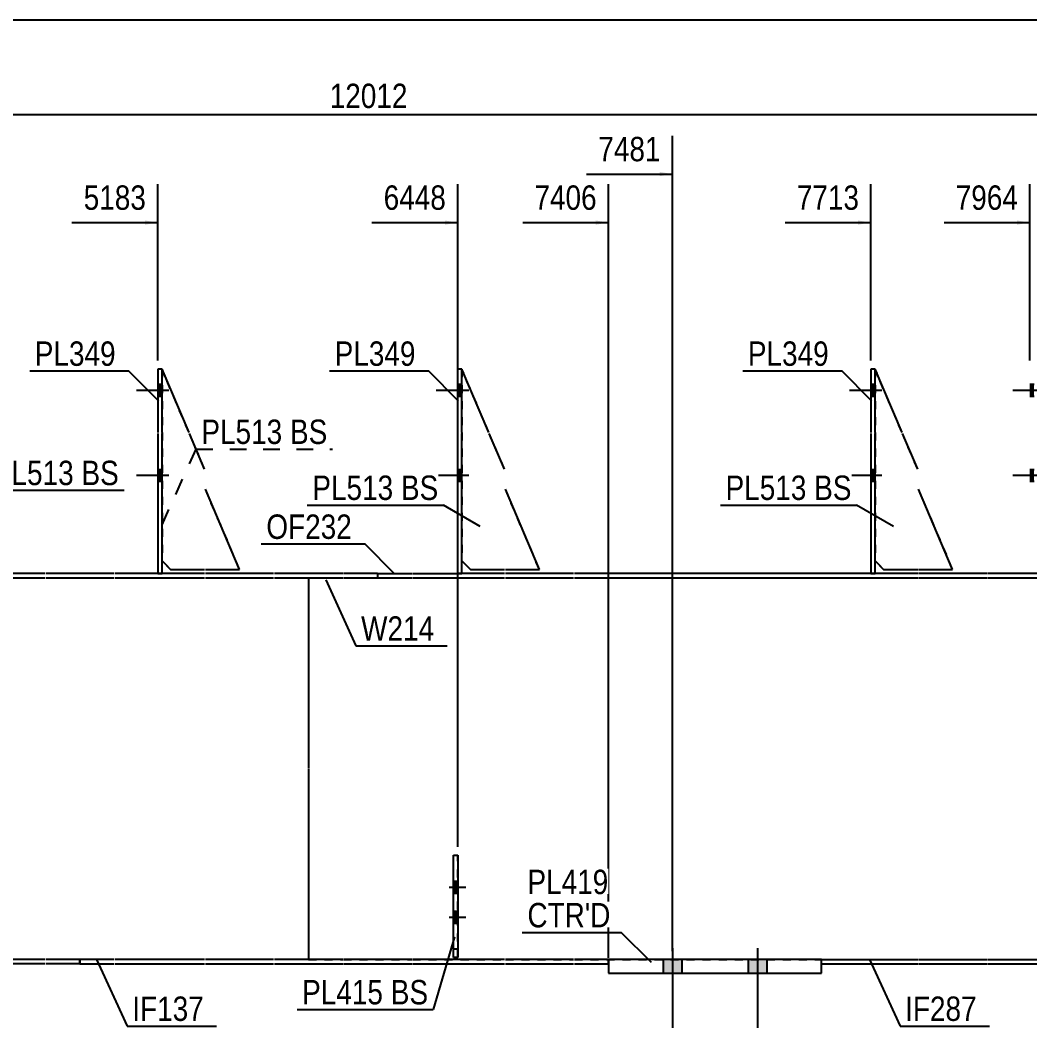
# Model space of a CAD drawing. Header units: millimetres. Extents: x -34 to 369, y -194 to 83.
# Drawn here: x 128.8 to 247.3, y -35.5 to 82.8 of the extents above; entities that cross this region are included whole.
import ezdxf

# ---------------------------------------------------------------- set-up
doc = ezdxf.new("R2010")
doc.units = ezdxf.units.MM
doc.linetypes.add('DXK_LINE_DOT1', pattern=[1.8814, 0.9407, -0.9407])
doc.linetypes.add('DXK_LINE_DOT2', pattern=[3.9198, 1.9599, -1.9599])
doc.styles.add('Arial Narrow', font='ARIALN.TTF', dxfattribs={"height": 0.2})

# ---------------------------------------------------------------- blocks, each defined once
blk = doc.blocks.new('Unknown-627303152-1210')
at = {"color": 5, "linetype": 'Continuous'}
blk.add_line((368.76, 82.75), (-31.24, 82.75), dxfattribs=at)
blk = doc.blocks.new('Part-627303152-1924 - 1552')
at = {"color": 2, "linetype": 'Continuous'}
for p, q in [((222.86, -27.5), (197.86, -27.5)), ((197.86, -27.5), (197.86, -29.1)), ((222.86, -29.1), (222.86, -27.5)), ((197.86, -29.1), (222.86, -29.1))]:
    blk.add_line(p, q, dxfattribs=at)
blk = doc.blocks.new('Part-627303152-1860 - 1552')
at = {"color": 7, "linetype": 'DXK_LINE_DOT1'}
for p, q in [((179.67, -27.25), (179.67, -15.25)), ((179.67, -15.25), (180.17, -15.25)), ((180.17, -27.25), (180.17, -15.25)), ((179.67, -26.25), (180.17, -26.25)), ((180.17, -27.25), (179.67, -27.25))]:
    blk.add_line(p, q, dxfattribs=at)
blk = doc.blocks.new('Part-627303152-1796 - 1552')
at = {"color": 2, "linetype": 'Continuous'}
for p, q in [((229.15, 41.8), (228.65, 41.8)), ((228.65, 41.8), (228.65, 34.35)), ((229.15, 34.35), (229.15, 41.8)), ((228.65, 34.25), (228.65, 17.8)), ((229.15, 17.8), (229.15, 34.25)), ((228.65, 17.8), (229.15, 17.8))]:
    blk.add_line(p, q, dxfattribs=at)
blk = doc.blocks.new('Part-627303152-1603 - 1552')
at = {"color": 2, "linetype": 'Continuous'}
for p, q in [((162.67, 17.3), (162.67, -5.05)), ((162.67, -5.15), (162.67, -27.5))]:
    blk.add_line(p, q, dxfattribs=at)
at = {"color": 7, "linetype": 'DXK_LINE_DOT1'}
for p, q in [((162.67, 17.3), (166.67, 17.3)), ((166.77, 17.3), (174.77, 17.3)), ((174.87, 17.3), (185.66, 17.3)), ((185.76, 17.3), (193.76, 17.3)), ((193.86, 17.3), (234.15, 17.3)), ((234.25, 17.3), (242.25, 17.3)), ((242.35, 17.3), (252.81, 17.3)), ((252.91, 17.3), (260.91, 17.3)), ((261.01, 17.3), (269.01, 17.3)), ((269.11, 17.3), (279.9, 17.3)), ((280, 17.3), (288, 17.3)), ((288.1, 17.3), (298.65, 17.3)), ((298.75, 17.3), (306.75, 17.3)), ((306.85, 17.3), (317.64, 17.3)), ((317.74, 17.3), (325.74, 17.3)), ((325.84, 17.3), (333.84, 17.3)), ((333.94, 17.3), (339.44, 17.3)), ((339.44, 17.3), (339.44, -5.05)), ((339.44, -5.15), (339.44, -27.5)), ((162.67, -27.5), (166.67, -27.5)), ((166.77, -27.5), (174.77, -27.5)), ((174.87, -27.5), (185.66, -27.5)), ((185.76, -27.5), (193.76, -27.5)), ((193.86, -27.5), (234.15, -27.5)), ((234.25, -27.5), (242.25, -27.5)), ((242.35, -27.5), (252.81, -27.5)), ((252.91, -27.5), (260.91, -27.5)), ((261.01, -27.5), (269.01, -27.5)), ((269.11, -27.5), (279.9, -27.5)), ((280, -27.5), (288, -27.5)), ((288.1, -27.5), (298.65, -27.5)), ((298.75, -27.5), (306.75, -27.5)), ((306.85, -27.5), (317.64, -27.5)), ((317.74, -27.5), (325.74, -27.5)), ((325.84, -27.5), (333.84, -27.5)), ((333.94, -27.5), (339.44, -27.5))]:
    blk.add_line(p, q, dxfattribs=at)
blk = doc.blocks.new('Bolt-627303152-1968 - 1552')
at = {"linetype": 'Continuous'}
for points in [[(145.47, 38.6), (145.47, 40), (144.97, 40), (144.97, 38.6)], [(145.47, 38.6), (145.47, 40), (144.97, 40), (144.97, 38.6)], [(145.47, 38.6), (145.47, 40), (144.97, 40), (144.97, 38.6)], [(145.47, 28.6), (145.47, 30), (144.97, 30), (144.97, 28.6)], [(145.47, 28.6), (145.47, 30), (144.97, 30), (144.97, 28.6)], [(145.47, 28.6), (145.47, 30), (144.97, 30), (144.97, 28.6)]]:
    blk.add_hatch(color=3, dxfattribs=at).paths.add_polyline_path(points)
at = {"color": 3, "linetype": 'Continuous'}
for p, q in [((146.27, 39.3), (142.47, 39.3)), ((146.27, 39.3), (142.47, 39.3)), ((146.27, 39.3), (142.47, 39.3)), ((145.47, 40), (144.97, 40)), ((145.47, 40), (144.97, 40)), ((145.47, 40), (144.97, 40)), ((145.47, 38.6), (144.97, 38.6)), ((145.47, 38.6), (144.97, 38.6)), ((145.47, 38.6), (144.97, 38.6)), ((145.47, 30), (144.97, 30)), ((145.47, 30), (144.97, 30)), ((145.47, 30), (144.97, 30)), ((146.27, 29.3), (142.47, 29.3)), ((146.27, 29.3), (142.47, 29.3)), ((146.27, 29.3), (142.47, 29.3)), ((145.47, 28.6), (144.97, 28.6)), ((145.47, 28.6), (144.97, 28.6)), ((145.47, 28.6), (144.97, 28.6))]:
    blk.add_line(p, q, dxfattribs=at)
blk = doc.blocks.new('Part-627303152-1791 - 1552')
at = {"color": 2, "linetype": 'Continuous'}
for p, q in [((145.47, 41.8), (144.97, 41.8)), ((144.97, 41.8), (144.97, 34.35)), ((145.47, 34.35), (145.47, 41.8)), ((144.97, 34.25), (144.97, 17.8)), ((145.47, 17.8), (145.47, 34.25)), ((144.97, 17.8), (145.47, 17.8))]:
    blk.add_line(p, q, dxfattribs=at)
blk = doc.blocks.new('Part-627303152-1581 - 1552')
at = {"color": 2, "linetype": 'Continuous'}
for p, q in [((139.82, -27.5), (135.82, -27.5)), ((135.82, -28), (135.82, -27.5)), ((135.82, -28), (139.82, -28)), ((150.47, -27.5), (139.92, -27.5)), ((139.92, -28), (150.47, -28)), ((158.57, -27.5), (150.57, -27.5)), ((150.57, -28), (158.57, -28)), ((166.67, -27.5), (158.67, -27.5)), ((158.67, -28), (166.67, -28)), ((174.77, -27.5), (166.77, -27.5)), ((166.77, -28), (174.77, -28)), ((185.66, -27.5), (174.87, -27.5)), ((174.87, -28), (185.66, -28)), ((193.76, -27.5), (185.76, -27.5)), ((185.76, -28), (193.76, -28)), ((197.86, -27.5), (193.86, -27.5)), ((193.86, -28), (197.86, -28))]:
    blk.add_line(p, q, dxfattribs=at)
at = {"color": 7, "linetype": 'DXK_LINE_DOT1'}
blk.add_line((197.86, -28), (197.86, -27.5), dxfattribs=at)
blk = doc.blocks.new('Part-627303152-1625 - 1552')
at = {"color": 2, "linetype": 'Continuous'}
for p, q in [((170.77, 17.8), (170.77, 17.3)), ((170.77, 17.8), (174.77, 17.8)), ((174.87, 17.8), (180.16, 17.8)), ((185.66, 17.8), (180.66, 17.8)), ((193.76, 17.8), (185.76, 17.8)), ((228.65, 17.8), (193.86, 17.8)), ((234.15, 17.8), (229.15, 17.8)), ((242.25, 17.8), (234.25, 17.8)), ((247.31, 17.8), (242.35, 17.8)), ((252.81, 17.8), (247.81, 17.8)), ((260.91, 17.8), (252.91, 17.8)), ((265.01, 17.8), (261.01, 17.8)), ((265.01, 17.8), (265.01, 17.3)), ((170.77, 17.3), (174.77, 17.3)), ((174.87, 17.3), (185.66, 17.3)), ((185.76, 17.3), (193.76, 17.3)), ((193.86, 17.3), (234.15, 17.3)), ((234.25, 17.3), (242.25, 17.3)), ((242.35, 17.3), (252.81, 17.3)), ((252.91, 17.3), (260.91, 17.3)), ((261.01, 17.3), (265.01, 17.3))]:
    blk.add_line(p, q, dxfattribs=at)
at = {"color": 7, "linetype": 'DXK_LINE_DOT1'}
for p, q in [((180.66, 17.8), (180.16, 17.8)), ((229.15, 17.8), (228.65, 17.8)), ((247.81, 17.8), (247.31, 17.8))]:
    blk.add_line(p, q, dxfattribs=at)
blk = doc.blocks.new('Part-627303152-1630 - 1552')
at = {"color": 2, "linetype": 'Continuous'}
for p, q in [((85.87, -27.5), (81.87, -27.5)), ((85.87, -28), (81.87, -28)), ((96.52, -27.5), (85.97, -27.5)), ((96.52, -28), (85.97, -28)), ((104.62, -27.5), (96.62, -27.5)), ((104.62, -28), (96.62, -28)), ((112.72, -27.5), (104.72, -27.5)), ((112.72, -28), (104.72, -28)), ((123.62, -27.5), (112.82, -27.5)), ((123.62, -28), (112.82, -28)), ((131.72, -27.5), (123.72, -27.5)), ((131.72, -28), (123.72, -28)), ((135.82, -27.5), (131.82, -27.5)), ((135.82, -28), (131.82, -28)), ((135.82, -27.5), (135.82, -28))]:
    blk.add_line(p, q, dxfattribs=at)
at = {"color": 7, "linetype": 'DXK_LINE_DOT1'}
blk.add_line((81.87, -27.5), (81.87, -28), dxfattribs=at)
blk = doc.blocks.new('Part-627303152-1855 - 1552')
at = {"color": 2, "linetype": 'Continuous'}
for p, q in [((180.66, 41.8), (180.16, 41.8)), ((180.16, 41.8), (180.16, 34.35)), ((180.66, 34.35), (180.66, 41.8)), ((180.16, 34.25), (180.16, 17.8)), ((180.66, 17.8), (180.66, 34.25)), ((180.16, 17.8), (180.66, 17.8))]:
    blk.add_line(p, q, dxfattribs=at)
blk = doc.blocks.new('Part-627303152-1652 - 1552')
at = {"color": 2, "linetype": 'Continuous'}
for p, q in [((222.86, -27.5), (234.15, -27.5)), ((222.86, -28), (234.15, -28)), ((234.25, -27.5), (242.25, -27.5)), ((234.25, -28), (242.25, -28)), ((242.35, -27.5), (252.81, -27.5)), ((242.35, -28), (252.81, -28)), ((252.91, -27.5), (260.91, -27.5)), ((252.91, -28), (260.91, -28)), ((261.01, -27.5), (269.01, -27.5)), ((261.01, -28), (269.01, -28)), ((269.11, -27.5), (279.9, -27.5)), ((269.11, -28), (279.9, -28)), ((280, -27.5), (288, -27.5)), ((280, -28), (288, -28)), ((288.1, -27.5), (298.65, -27.5)), ((288.1, -28), (298.65, -28)), ((298.75, -27.5), (306.75, -27.5)), ((298.75, -28), (306.75, -28)), ((306.85, -27.5), (317.64, -27.5)), ((306.85, -28), (317.64, -28)), ((317.74, -27.5), (325.74, -27.5)), ((317.74, -28), (325.74, -28)), ((325.84, -27.5), (333.84, -27.5)), ((325.84, -28), (333.84, -28)), ((333.94, -27.5), (339.44, -27.5)), ((333.94, -28), (339.44, -28))]:
    blk.add_line(p, q, dxfattribs=at)
at = {"color": 7, "linetype": 'DXK_LINE_DOT1'}
for p, q in [((222.86, -28), (222.86, -27.5)), ((339.44, -28), (339.44, -27.5))]:
    blk.add_line(p, q, dxfattribs=at)
blk = doc.blocks.new('Part-627303152-1963 - 1552')
at = {"color": 7, "linetype": 'DXK_LINE_DOT1'}
for p, q in [((0, -5.05), (0, 17.3)), ((0, 17.3), (5.5, 17.3)), ((5.6, 17.3), (25.15, 17.3)), ((25.25, 17.3), (35.71, 17.3)), ((35.81, 17.3), (43.81, 17.3)), ((43.91, 17.3), (85.87, 17.3)), ((85.97, 17.3), (96.52, 17.3)), ((96.62, 17.3), (104.62, 17.3)), ((104.72, 17.3), (112.72, 17.3)), ((112.82, 17.3), (123.62, 17.3)), ((123.72, 17.3), (131.72, 17.3)), ((131.82, 17.3), (139.82, 17.3)), ((139.92, 17.3), (150.47, 17.3)), ((150.57, 17.3), (158.57, 17.3)), ((158.67, 17.3), (162.67, 17.3)), ((0, -27.5), (0, -5.15)), ((5.5, -27.5), (0, -27.5)), ((25.15, -27.5), (5.6, -27.5)), ((35.71, -27.5), (25.25, -27.5)), ((43.81, -27.5), (35.81, -27.5)), ((56.86, -27.5), (43.91, -27.5)), ((85.87, -27.5), (56.87, -27.5)), ((96.52, -27.5), (85.97, -27.5)), ((104.62, -27.5), (96.62, -27.5)), ((112.72, -27.5), (104.72, -27.5)), ((123.62, -27.5), (112.82, -27.5)), ((131.72, -27.5), (123.72, -27.5)), ((139.82, -27.5), (131.82, -27.5)), ((150.47, -27.5), (139.92, -27.5)), ((158.57, -27.5), (150.57, -27.5)), ((162.67, -27.5), (158.67, -27.5))]:
    blk.add_line(p, q, dxfattribs=at)
at = {"color": 2, "linetype": 'Continuous'}
for p, q in [((162.67, 17.3), (162.67, -5.05)), ((162.67, -5.15), (162.67, -27.5)), ((56.87, -27.5), (56.86, -27.5))]:
    blk.add_line(p, q, dxfattribs=at)
blk = doc.blocks.new('Part-627303152-1865 - 1552')
at = {"color": 2, "linetype": 'Continuous'}
for p, q in [((179.67, -27.25), (179.67, -15.25)), ((179.67, -15.25), (180.17, -15.25)), ((180.17, -15.25), (180.17, -27.25)), ((180.17, -27.25), (179.67, -27.25))]:
    blk.add_line(p, q, dxfattribs=at)
blk = doc.blocks.new('Part-627303152-2763 - 1552')
at = {"color": 2, "linetype": 'Continuous'}
for p, q in [((232.32, 34.35), (229.15, 41.8)), ((234.15, 30.05), (232.36, 34.25)), ((238.25, 18.3), (234.25, 27.7)), ((229.15, 19.3), (230.15, 18.3)), ((230.15, 18.3), (234.15, 18.3)), ((234.25, 18.3), (238.25, 18.3))]:
    blk.add_line(p, q, dxfattribs=at)
blk = doc.blocks.new('Bolt-627303152-1969 - 1552')
at = {"linetype": 'Continuous'}
for points in [[(229.15, 38.6), (229.15, 40), (228.65, 40), (228.65, 38.6)], [(229.15, 38.6), (229.15, 40), (228.65, 40), (228.65, 38.6)], [(229.15, 38.6), (229.15, 40), (228.65, 40), (228.65, 38.6)], [(229.15, 28.6), (229.15, 30), (228.65, 30), (228.65, 28.6)], [(229.15, 28.6), (229.15, 30), (228.65, 30), (228.65, 28.6)], [(229.15, 28.6), (229.15, 30), (228.65, 30), (228.65, 28.6)]]:
    blk.add_hatch(color=3, dxfattribs=at).paths.add_polyline_path(points)
at = {"color": 3, "linetype": 'Continuous'}
for p, q in [((229.95, 39.3), (226.15, 39.3)), ((229.95, 39.3), (226.15, 39.3)), ((229.95, 39.3), (226.15, 39.3)), ((229.15, 40), (228.65, 40)), ((229.15, 40), (228.65, 40)), ((229.15, 40), (228.65, 40)), ((229.15, 38.6), (228.65, 38.6)), ((229.15, 38.6), (228.65, 38.6)), ((229.15, 38.6), (228.65, 38.6)), ((229.15, 30), (228.65, 30)), ((229.15, 30), (228.65, 30)), ((229.15, 30), (228.65, 30)), ((229.95, 29.3), (226.15, 29.3)), ((229.95, 29.3), (226.15, 29.3)), ((229.95, 29.3), (226.15, 29.3)), ((229.15, 28.6), (228.65, 28.6)), ((229.15, 28.6), (228.65, 28.6)), ((229.15, 28.6), (228.65, 28.6))]:
    blk.add_line(p, q, dxfattribs=at)
blk = doc.blocks.new('Bolt-627303152-1974 - 1552')
at = {"linetype": 'Continuous'}
for points in [[(180.66, 38.6), (180.66, 40), (180.16, 40), (180.16, 38.6)], [(180.66, 38.6), (180.66, 40), (180.16, 40), (180.16, 38.6)], [(180.66, 38.6), (180.66, 40), (180.16, 40), (180.16, 38.6)], [(180.66, 28.6), (180.66, 30), (180.16, 30), (180.16, 28.6)], [(180.66, 28.6), (180.66, 30), (180.16, 30), (180.16, 28.6)], [(180.66, 28.6), (180.66, 30), (180.16, 30), (180.16, 28.6)]]:
    blk.add_hatch(color=3, dxfattribs=at).paths.add_polyline_path(points)
at = {"color": 3, "linetype": 'Continuous'}
for p, q in [((181.46, 39.3), (177.66, 39.3)), ((181.46, 39.3), (177.66, 39.3)), ((181.46, 39.3), (177.66, 39.3)), ((180.66, 40), (180.16, 40)), ((180.66, 40), (180.16, 40)), ((180.66, 40), (180.16, 40)), ((180.66, 38.6), (180.16, 38.6)), ((180.66, 38.6), (180.16, 38.6)), ((180.66, 38.6), (180.16, 38.6)), ((180.66, 30), (180.16, 30)), ((180.66, 30), (180.16, 30)), ((180.66, 30), (180.16, 30)), ((181.46, 29.3), (177.66, 29.3)), ((181.46, 29.3), (177.66, 29.3)), ((181.46, 29.3), (177.66, 29.3)), ((180.66, 28.6), (180.16, 28.6)), ((180.66, 28.6), (180.16, 28.6)), ((180.66, 28.6), (180.16, 28.6))]:
    blk.add_line(p, q, dxfattribs=at)
blk = doc.blocks.new('Bolt-627303152-1975 - 1552')
at = {"color": 3, "linetype": 'DXK_LINE_DOT2'}
for p, q in [((180.17, -18.33), (179.67, -18.33)), ((181.12, -19.03), (177.82, -19.03)), ((180.17, -19.73), (179.67, -19.73)), ((180.17, -21.85), (179.67, -21.85)), ((181.12, -22.55), (177.82, -22.55)), ((180.17, -23.25), (179.67, -23.25))]:
    blk.add_line(p, q, dxfattribs=at)
blk = doc.blocks.new('Bolt-627303152-1976 - 1552')
at = {"linetype": 'Continuous'}
for points in [[(180.17, -19.73), (180.17, -18.33), (179.67, -18.33), (179.67, -19.73)], [(180.17, -23.25), (180.17, -21.85), (179.67, -21.85), (179.67, -23.25)]]:
    blk.add_hatch(color=3, dxfattribs=at).paths.add_polyline_path(points)
at = {"color": 3, "linetype": 'Continuous'}
for p, q in [((180.17, -18.33), (179.67, -18.33)), ((180.97, -19.03), (179.67, -19.03)), ((180.17, -19.73), (179.67, -19.73)), ((180.17, -21.85), (179.67, -21.85)), ((180.97, -22.55), (179.67, -22.55)), ((180.17, -23.25), (179.67, -23.25))]:
    blk.add_line(p, q, dxfattribs=at)
blk = doc.blocks.new('Part-627303152-2753 - 1552')
at = {"color": 7, "linetype": 'DXK_LINE_DOT1'}
for p, q in [((148.64, 34.35), (145.47, 41.8)), ((150.47, 30.05), (148.68, 34.25)), ((154.57, 18.3), (150.57, 27.7)), ((145.47, 19.3), (146.47, 18.3)), ((146.47, 18.3), (150.47, 18.3)), ((150.57, 18.3), (154.57, 18.3))]:
    blk.add_line(p, q, dxfattribs=at)
blk = doc.blocks.new('Bolt-627303152-1983 - 1552')
at = {"linetype": 'Continuous'}
for points in [[(204.26, -29.1), (206.46, -29.1), (206.46, -27.5), (204.26, -27.5)], [(204.26, -29.1), (206.46, -29.1), (206.46, -27.5), (204.26, -27.5)], [(204.26, -29.1), (206.46, -29.1), (206.46, -27.5), (204.26, -27.5)], [(204.26, -29.1), (206.46, -29.1), (206.46, -27.5), (204.26, -27.5)], [(214.26, -29.1), (216.46, -29.1), (216.46, -27.5), (214.26, -27.5)], [(214.26, -29.1), (216.46, -29.1), (216.46, -27.5), (214.26, -27.5)], [(214.26, -29.1), (216.46, -29.1), (216.46, -27.5), (214.26, -27.5)], [(214.26, -29.1), (216.46, -29.1), (216.46, -27.5), (214.26, -27.5)]]:
    blk.add_hatch(color=3, dxfattribs=at).paths.add_polyline_path(points)
at = {"color": 3, "linetype": 'Continuous'}
for p, q in [((205.36, -26.16), (205.36, -35.5)), ((205.36, -26.16), (205.36, -35.5)), ((205.36, -26.16), (205.36, -35.5)), ((205.36, -26.16), (205.36, -35.5)), ((215.36, -26.16), (215.36, -35.5)), ((215.36, -26.16), (215.36, -35.5)), ((215.36, -26.16), (215.36, -35.5)), ((215.36, -26.16), (215.36, -35.5)), ((204.26, -27.5), (204.26, -29.1)), ((204.26, -27.5), (204.26, -29.1)), ((204.26, -27.5), (204.26, -29.1)), ((204.26, -27.5), (204.26, -29.1)), ((206.46, -27.5), (206.46, -29.1)), ((206.46, -27.5), (206.46, -29.1)), ((206.46, -27.5), (206.46, -29.1)), ((206.46, -27.5), (206.46, -29.1)), ((214.26, -27.5), (214.26, -29.1)), ((214.26, -27.5), (214.26, -29.1)), ((214.26, -27.5), (214.26, -29.1)), ((214.26, -27.5), (214.26, -29.1)), ((216.46, -27.5), (216.46, -29.1)), ((216.46, -27.5), (216.46, -29.1)), ((216.46, -27.5), (216.46, -29.1)), ((216.46, -27.5), (216.46, -29.1))]:
    blk.add_line(p, q, dxfattribs=at)
blk = doc.blocks.new('Part-627303152-1990 - 1552')
at = {"color": 2, "linetype": 'Continuous'}
for p, q in [((108.72, 17.8), (108.72, 17.3)), ((108.72, 17.8), (112.72, 17.8)), ((112.82, 17.8), (118.12, 17.8)), ((123.62, 17.8), (118.62, 17.8)), ((131.72, 17.8), (123.72, 17.8)), ((139.82, 17.8), (131.82, 17.8)), ((144.97, 17.8), (139.92, 17.8)), ((150.47, 17.8), (145.47, 17.8)), ((158.57, 17.8), (150.57, 17.8)), ((166.67, 17.8), (158.67, 17.8)), ((170.77, 17.8), (166.77, 17.8)), ((170.77, 17.8), (170.77, 17.3)), ((108.72, 17.3), (112.72, 17.3)), ((112.82, 17.3), (123.62, 17.3)), ((123.72, 17.3), (131.72, 17.3)), ((131.82, 17.3), (139.82, 17.3)), ((139.92, 17.3), (150.47, 17.3)), ((150.57, 17.3), (158.57, 17.3)), ((158.67, 17.3), (166.67, 17.3)), ((166.77, 17.3), (170.77, 17.3))]:
    blk.add_line(p, q, dxfattribs=at)
at = {"color": 7, "linetype": 'DXK_LINE_DOT1'}
for p, q in [((118.62, 17.8), (118.12, 17.8)), ((145.47, 17.8), (144.97, 17.8))]:
    blk.add_line(p, q, dxfattribs=at)
blk = doc.blocks.new('Part-627303152-2029 - 1552')
at = {"color": 2, "linetype": 'Continuous'}
for p, q in [((148.64, 34.35), (145.47, 41.8)), ((150.47, 30.05), (148.68, 34.25)), ((154.57, 18.3), (150.57, 27.7)), ((145.47, 19.3), (146.47, 18.3)), ((146.47, 18.3), (150.47, 18.3)), ((150.57, 18.3), (154.57, 18.3))]:
    blk.add_line(p, q, dxfattribs=at)
at = {"color": 7, "linetype": 'DXK_LINE_DOT1'}
for p, q in [((145.47, 41.8), (145.47, 34.35)), ((145.47, 34.35), (145.47, 19.3))]:
    blk.add_line(p, q, dxfattribs=at)
blk = doc.blocks.new('Part-627303152-2749 - 1552')
at = {"color": 7, "linetype": 'DXK_LINE_DOT1'}
for p, q in [((180.66, 41.8), (180.66, 34.35)), ((183.83, 34.35), (180.66, 41.8)), ((180.66, 34.35), (180.66, 19.3)), ((185.66, 30.05), (183.87, 34.25)), ((189.76, 18.3), (185.76, 27.7)), ((180.66, 19.3), (181.66, 18.3)), ((181.66, 18.3), (185.66, 18.3)), ((185.76, 18.3), (189.76, 18.3))]:
    blk.add_line(p, q, dxfattribs=at)
blk = doc.blocks.new('Part-627303152-2752 - 1552')
at = {"color": 7, "linetype": 'DXK_LINE_DOT1'}
for p, q in [((229.15, 41.8), (229.15, 34.35)), ((232.32, 34.35), (229.15, 41.8)), ((229.15, 34.35), (229.15, 19.3)), ((234.15, 30.05), (232.36, 34.25)), ((238.25, 18.3), (234.25, 27.7)), ((229.15, 19.3), (230.15, 18.3)), ((230.15, 18.3), (234.15, 18.3)), ((234.25, 18.3), (238.25, 18.3))]:
    blk.add_line(p, q, dxfattribs=at)
blk = doc.blocks.new('Part-627303152-2760 - 1552')
at = {"color": 2, "linetype": 'Continuous'}
for p, q in [((183.83, 34.35), (180.66, 41.8)), ((185.66, 30.05), (183.87, 34.25)), ((189.76, 18.3), (185.76, 27.7)), ((180.66, 19.3), (181.66, 18.3)), ((181.66, 18.3), (185.66, 18.3)), ((185.76, 18.3), (189.76, 18.3))]:
    blk.add_line(p, q, dxfattribs=at)
blk = doc.blocks.new('Bolt-627303152-7704 - 1552')
at = {"linetype": 'Continuous'}
for points in [[(247.8, 38.6), (247.8, 40), (247.3, 40), (247.3, 38.6)], [(247.8, 38.6), (247.8, 40), (247.3, 40), (247.3, 38.6)], [(247.8, 38.6), (247.8, 40), (247.3, 40), (247.3, 38.6)], [(247.8, 28.6), (247.8, 30), (247.3, 30), (247.3, 28.6)], [(247.8, 28.6), (247.8, 30), (247.3, 30), (247.3, 28.6)], [(247.8, 28.6), (247.8, 30), (247.3, 30), (247.3, 28.6)]]:
    blk.add_hatch(color=3, dxfattribs=at).paths.add_polyline_path(points)
at = {"color": 3, "linetype": 'Continuous'}
for p, q in [((248.6, 39.3), (245.3, 39.3)), ((248.6, 39.3), (245.3, 39.3)), ((248.6, 39.3), (245.3, 39.3)), ((247.8, 40), (247.3, 40)), ((247.8, 40), (247.3, 40)), ((247.8, 40), (247.3, 40)), ((247.8, 38.6), (247.3, 38.6)), ((247.8, 38.6), (247.3, 38.6)), ((247.8, 38.6), (247.3, 38.6)), ((247.8, 30), (247.3, 30)), ((247.8, 30), (247.3, 30)), ((247.8, 30), (247.3, 30)), ((248.6, 29.3), (245.3, 29.3)), ((248.6, 29.3), (245.3, 29.3)), ((248.6, 29.3), (245.3, 29.3)), ((247.8, 28.6), (247.3, 28.6)), ((247.8, 28.6), (247.3, 28.6)), ((247.8, 28.6), (247.3, 28.6))]:
    blk.add_line(p, q, dxfattribs=at)
blk = doc.blocks.new('StraightDimension-627303152-10216 - 1552')
at = {"linetype": 'Continuous'}
blk.add_hatch(color=7, dxfattribs=at).paths.add_polyline_path([(203.86, 64.95), (205.36, 64.7), (203.86, 64.45)])
at = {"color": 7, "linetype": 'Continuous'}
for p, q in [((205.36, -26.5), (205.36, 69.2)), ((195.3, 64.7), (205.36, 64.7))]:
    blk.add_line(p, q, dxfattribs=at)
at = {"color": 0}
blk.add_wipeout([(204.59, 65.6), (204.59, 69.8), (196.07, 69.8), (196.07, 65.6)], dxfattribs=at)
at = {"color": 3, "style": 'Arial Narrow'}
blk.add_text('7481', height=2.863, dxfattribs=at).set_placement((196.67, 66.2))
blk = doc.blocks.new('StraightDimension-627303152-2259 - 1552')
at = {"color": 7, "linetype": 'Continuous'}
blk.add_line((-1.6, 71.69), (341.04, 71.69), dxfattribs=at)
at = {"color": 0}
blk.add_wipeout([(174.89, 71.84), (174.89, 76.04), (164.55, 76.04), (164.55, 71.84)], dxfattribs=at)
at = {"color": 3, "style": 'Arial Narrow'}
blk.add_text('12012', height=2.863, dxfattribs=at).set_placement((165.15, 72.44))
blk = doc.blocks.new('StraightDimension-627303152-10214 - 1552')
at = {"linetype": 'Continuous'}
blk.add_hatch(color=7, dxfattribs=at).paths.add_polyline_path([(245.8, 59.25), (247.3, 59), (245.8, 58.75)])
at = {"color": 7, "linetype": 'Continuous'}
for p, q in [((247.3, 42.8), (247.3, 63.5)), ((237.24, 59), (247.3, 59))]:
    blk.add_line(p, q, dxfattribs=at)
at = {"color": 0}
blk.add_wipeout([(246.53, 59.9), (246.53, 64.1), (238.01, 64.1), (238.01, 59.9)], dxfattribs=at)
at = {"color": 3, "style": 'Arial Narrow'}
blk.add_text('7964', height=2.863, dxfattribs=at).set_placement((238.61, 60.5))
blk = doc.blocks.new('StraightDimension-627303152-10215 - 1552')
at = {"linetype": 'Continuous'}
blk.add_hatch(color=7, dxfattribs=at).paths.add_polyline_path([(227.15, 59.25), (228.65, 59), (227.15, 58.75)])
at = {"color": 7, "linetype": 'Continuous'}
for p, q in [((228.65, 42.8), (228.65, 63.5)), ((218.59, 59), (228.65, 59))]:
    blk.add_line(p, q, dxfattribs=at)
at = {"color": 0}
blk.add_wipeout([(227.87, 59.9), (227.87, 64.1), (219.36, 64.1), (219.36, 59.9)], dxfattribs=at)
at = {"color": 3, "style": 'Arial Narrow'}
blk.add_text('7713', height=2.863, dxfattribs=at).set_placement((219.96, 60.5))
blk = doc.blocks.new('StraightDimension-627303152-10217 - 1552')
at = {"linetype": 'Continuous'}
blk.add_hatch(color=7, dxfattribs=at).paths.add_polyline_path([(196.36, 59.25), (197.86, 59), (196.36, 58.75)])
at = {"color": 7, "linetype": 'Continuous'}
for p, q in [((197.86, -27.3), (197.86, 63.5)), ((187.8, 59), (197.86, 59))]:
    blk.add_line(p, q, dxfattribs=at)
at = {"color": 0}
blk.add_wipeout([(197.09, 59.9), (197.09, 64.1), (188.57, 64.1), (188.57, 59.9)], dxfattribs=at)
at = {"color": 3, "style": 'Arial Narrow'}
blk.add_text('7406', height=2.863, dxfattribs=at).set_placement((189.17, 60.5))
blk = doc.blocks.new('StraightDimension-627303152-10218 - 1552')
at = {"linetype": 'Continuous'}
blk.add_hatch(color=7, dxfattribs=at).paths.add_polyline_path([(178.67, 59.25), (180.17, 59), (178.67, 58.75)])
at = {"color": 7, "linetype": 'Continuous'}
for p, q in [((180.17, -14.25), (180.17, 63.5)), ((170.11, 59), (180.17, 59))]:
    blk.add_line(p, q, dxfattribs=at)
at = {"color": 0}
blk.add_wipeout([(179.39, 59.9), (179.39, 64.1), (170.88, 64.1), (170.88, 59.9)], dxfattribs=at)
at = {"color": 3, "style": 'Arial Narrow'}
blk.add_text('6448', height=2.863, dxfattribs=at).set_placement((171.48, 60.5))
blk = doc.blocks.new('StraightDimension-627303152-10219 - 1552')
at = {"linetype": 'Continuous'}
blk.add_hatch(color=7, dxfattribs=at).paths.add_polyline_path([(143.47, 59.25), (144.97, 59), (143.47, 58.75)])
at = {"color": 7, "linetype": 'Continuous'}
for p, q in [((144.97, 42.8), (144.97, 63.5)), ((134.9, 59), (144.97, 59))]:
    blk.add_line(p, q, dxfattribs=at)
at = {"color": 0}
blk.add_wipeout([(144.19, 59.9), (144.19, 64.1), (135.68, 64.1), (135.68, 59.9)], dxfattribs=at)
at = {"color": 3, "style": 'Arial Narrow'}
blk.add_text('5183', height=2.863, dxfattribs=at).set_placement((136.28, 60.5))
blk = doc.blocks.new('Mark-627303152-1577 - 1552')
at = {"color": 7, "linetype": 'Continuous'}
for p, q in [((137.84, -27.55), (141.38, -35.29)), ((141.38, -35.29), (151.88, -35.29))]:
    blk.add_line(p, q, dxfattribs=at)
at = {"color": 0}
blk.add_wipeout([(150.38, -34.69), (150.38, -31.69), (141.98, -31.69), (141.98, -34.69)], dxfattribs=at)
blk.add_wipeout([(150.38, -34.69), (150.38, -31.69), (141.98, -31.69), (141.98, -34.69)], dxfattribs=at)
at = {"color": 3, "style": 'Arial Narrow'}
blk.add_text('IF137', height=2.863, dxfattribs=at).set_placement((141.98, -34.69))
blk = doc.blocks.new('Mark-627303152-1599 - 1552')
at = {"color": 7, "linetype": 'Continuous'}
for p, q in [((164.69, 17.07), (168.23, 9.33)), ((168.23, 9.33), (178.92, 9.33))]:
    blk.add_line(p, q, dxfattribs=at)
at = {"color": 0}
blk.add_wipeout([(177.42, 9.93), (177.42, 12.93), (168.83, 12.93), (168.83, 9.93)], dxfattribs=at)
blk.add_wipeout([(177.42, 9.93), (177.42, 12.93), (168.83, 12.93), (168.83, 9.93)], dxfattribs=at)
at = {"color": 3, "style": 'Arial Narrow'}
blk.add_text('W214', height=2.863, dxfattribs=at).set_placement((168.83, 9.93))
blk = doc.blocks.new('Mark-627303152-1621 - 1552')
at = {"color": 7, "linetype": 'Continuous'}
for p in [(157.11, 21.28), (172.79, 17.75)]:
    blk.add_line(p, (169.26, 21.28), dxfattribs=at)
at = {"color": 0}
blk.add_wipeout([(167.76, 21.88), (167.76, 24.88), (157.71, 24.88), (157.71, 21.88)], dxfattribs=at)
blk.add_wipeout([(167.76, 21.88), (167.76, 24.88), (157.71, 24.88), (157.71, 21.88)], dxfattribs=at)
at = {"color": 3, "style": 'Arial Narrow'}
blk.add_text('OF232', height=2.863, dxfattribs=at).set_placement((157.71, 21.88))
blk = doc.blocks.new('Mark-627303152-1648 - 1552')
at = {"color": 7, "linetype": 'Continuous'}
for p, q in [((228.53, -27.55), (232.07, -35.29)), ((232.07, -35.29), (242.57, -35.29))]:
    blk.add_line(p, q, dxfattribs=at)
at = {"color": 0}
blk.add_wipeout([(241.07, -34.69), (241.07, -31.69), (232.67, -31.69), (232.67, -34.69)], dxfattribs=at)
blk.add_wipeout([(241.07, -34.69), (241.07, -31.69), (232.67, -31.69), (232.67, -34.69)], dxfattribs=at)
at = {"color": 3, "style": 'Arial Narrow'}
blk.add_text('IF287', height=2.863, dxfattribs=at).set_placement((232.67, -34.69))
blk = doc.blocks.new('Mark-627303152-1787 - 1552')
at = {"color": 7, "linetype": 'Continuous'}
for p in [(129.94, 41.59), (145.08, 38.05)]:
    blk.add_line(p, (141.54, 41.59), dxfattribs=at)
at = {"color": 0}
blk.add_wipeout([(140.04, 42.19), (140.04, 45.19), (130.54, 45.19), (130.54, 42.19)], dxfattribs=at)
blk.add_wipeout([(140.04, 42.19), (140.04, 45.19), (130.54, 45.19), (130.54, 42.19)], dxfattribs=at)
at = {"color": 3, "style": 'Arial Narrow'}
blk.add_text('PL349', height=2.863, dxfattribs=at).set_placement((130.54, 42.19))
blk = doc.blocks.new('Mark-627303152-1920 - 1552')
at = {"color": 7, "linetype": 'Continuous'}
for p in [(187.75, -24.31), (202.89, -27.85)]:
    blk.add_line(p, (199.36, -24.31), dxfattribs=at)
at = {"color": 0}
for points in [[(197.86, -19.81), (197.86, -16.81), (188.35, -16.81), (188.35, -19.81)], [(198.11, -23.71), (198.11, -20.71), (188.35, -20.71), (188.35, -23.71)]]:
    blk.add_wipeout(points, dxfattribs=at)
for points in [[(197.86, -19.81), (197.86, -16.81), (188.35, -16.81), (188.35, -19.81)], [(198.11, -23.71), (198.11, -20.71), (188.35, -20.71), (188.35, -23.71)]]:
    blk.add_wipeout(points, dxfattribs=at)
at = {"color": 3, "style": 'Arial Narrow'}
blk.add_text('PL419', height=2.863, dxfattribs=at).set_placement((188.35, -19.81))
at = {"color": 1, "style": 'Arial Narrow'}
blk.add_text("CTR'D", height=2.863, dxfattribs=at).set_placement((188.35, -23.71))
blk = doc.blocks.new('Mark-627303152-1792 - 1552')
at = {"color": 7, "linetype": 'Continuous'}
for p in [(213.62, 41.59), (228.76, 38.05)]:
    blk.add_line(p, (225.23, 41.59), dxfattribs=at)
at = {"color": 0}
blk.add_wipeout([(223.73, 42.19), (223.73, 45.19), (214.22, 45.19), (214.22, 42.19)], dxfattribs=at)
blk.add_wipeout([(223.73, 42.19), (223.73, 45.19), (214.22, 45.19), (214.22, 42.19)], dxfattribs=at)
at = {"color": 3, "style": 'Arial Narrow'}
blk.add_text('PL349', height=2.863, dxfattribs=at).set_placement((214.22, 42.19))
blk = doc.blocks.new('Mark-627303152-1851 - 1552')
at = {"color": 7, "linetype": 'Continuous'}
for p in [(165.13, 41.59), (180.27, 38.05)]:
    blk.add_line(p, (176.73, 41.59), dxfattribs=at)
at = {"color": 0}
blk.add_wipeout([(175.23, 42.19), (175.23, 45.19), (165.73, 45.19), (165.73, 42.19)], dxfattribs=at)
blk.add_wipeout([(175.23, 42.19), (175.23, 45.19), (165.73, 45.19), (165.73, 42.19)], dxfattribs=at)
at = {"color": 3, "style": 'Arial Narrow'}
blk.add_text('PL349', height=2.863, dxfattribs=at).set_placement((165.73, 42.19))
blk = doc.blocks.new('MarkSet-627303152-2474 - 1552')
at = {"color": 7, "linetype": 'Continuous'}
for p in [(179.8, -24.82), (161.31, -33.35)]:
    blk.add_line(p, (177.3, -33.35), dxfattribs=at)
at = {"color": 0}
for points in [[(171.42, -32.75), (171.42, -29.75), (161.91, -29.75), (161.91, -32.75)], [(176.7, -32.75), (176.7, -29.75), (172.32, -29.75), (172.32, -32.75)]]:
    blk.add_wipeout(points, dxfattribs=at)
for points in [[(171.42, -32.75), (171.42, -29.75), (161.91, -29.75), (161.91, -32.75)], [(176.7, -32.75), (176.7, -29.75), (172.32, -29.75), (172.32, -32.75)]]:
    blk.add_wipeout(points, dxfattribs=at)
at = {"color": 3, "style": 'Arial Narrow'}
for s, p in [('PL415', (161.91, -32.75)), ('BS', (172.32, -32.75))]:
    blk.add_text(s, height=2.863, dxfattribs=at).set_placement(p)
blk = doc.blocks.new('MarkSet-627303152-3028 - 1552')
at = {"color": 7, "linetype": 'Continuous'}
for p in [(162.51, 25.85), (182.82, 23.35)]:
    blk.add_line(p, (178.49, 25.85), dxfattribs=at)
at = {"color": 0}
for points in [[(172.61, 26.45), (172.61, 29.45), (163.11, 29.45), (163.11, 26.45)], [(177.89, 26.45), (177.89, 29.45), (173.51, 29.45), (173.51, 26.45)]]:
    blk.add_wipeout(points, dxfattribs=at)
for points in [[(172.61, 26.45), (172.61, 29.45), (163.11, 29.45), (163.11, 26.45)], [(177.89, 26.45), (177.89, 29.45), (173.51, 29.45), (173.51, 26.45)]]:
    blk.add_wipeout(points, dxfattribs=at)
at = {"color": 3, "style": 'Arial Narrow'}
for s, p in [('PL513', (163.11, 26.45)), ('BS', (173.51, 26.45))]:
    blk.add_text(s, height=2.863, dxfattribs=at).set_placement(p)
blk = doc.blocks.new('MarkSet-627303152-3036 - 1552')
at = {"color": 7, "linetype": 'Continuous'}
for p, q in [((120.78, 23.35), (125.02, 27.59)), ((125.02, 27.59), (141.01, 27.59))]:
    blk.add_line(p, q, dxfattribs=at)
at = {"color": 0}
for points in [[(135.12, 28.19), (135.12, 31.19), (125.62, 31.19), (125.62, 28.19)], [(140.41, 28.19), (140.41, 31.19), (136.02, 31.19), (136.02, 28.19)]]:
    blk.add_wipeout(points, dxfattribs=at)
for points in [[(135.12, 28.19), (135.12, 31.19), (125.62, 31.19), (125.62, 28.19)], [(140.41, 28.19), (140.41, 31.19), (136.02, 31.19), (136.02, 28.19)]]:
    blk.add_wipeout(points, dxfattribs=at)
at = {"color": 3, "style": 'Arial Narrow'}
for s, p in [('PL513', (125.62, 28.19)), ('BS', (136.02, 28.19))]:
    blk.add_text(s, height=2.863, dxfattribs=at).set_placement(p)
blk = doc.blocks.new('MarkSet-627303152-3052 - 1552')
at = {"color": 7, "linetype": 'Continuous'}
for p in [(211, 25.85), (231.31, 23.35)]:
    blk.add_line(p, (226.98, 25.85), dxfattribs=at)
at = {"color": 0}
for points in [[(221.1, 26.45), (221.1, 29.45), (211.6, 29.45), (211.6, 26.45)], [(226.38, 26.45), (226.38, 29.45), (222, 29.45), (222, 26.45)]]:
    blk.add_wipeout(points, dxfattribs=at)
for points in [[(221.1, 26.45), (221.1, 29.45), (211.6, 29.45), (211.6, 26.45)], [(226.38, 26.45), (226.38, 29.45), (222, 29.45), (222, 26.45)]]:
    blk.add_wipeout(points, dxfattribs=at)
at = {"color": 3, "style": 'Arial Narrow'}
for s, p in [('PL513', (211.6, 26.45)), ('BS', (222, 26.45))]:
    blk.add_text(s, height=2.863, dxfattribs=at).set_placement(p)
blk = doc.blocks.new('MarkSet-627303152-7356 - 1552')
at = {"color": 7, "linetype": 'DXK_LINE_DOT2'}
for p, q in [((145.47, 23.53), (149.49, 32.42)), ((149.49, 32.42), (165.47, 32.42))]:
    blk.add_line(p, q, dxfattribs=at)
at = {"color": 0}
for points in [[(159.59, 33.02), (159.59, 36.02), (150.09, 36.02), (150.09, 33.02)], [(164.87, 33.02), (164.87, 36.02), (160.49, 36.02), (160.49, 33.02)]]:
    blk.add_wipeout(points, dxfattribs=at)
for points in [[(159.59, 33.02), (159.59, 36.02), (150.09, 36.02), (150.09, 33.02)], [(164.87, 33.02), (164.87, 36.02), (160.49, 36.02), (160.49, 33.02)]]:
    blk.add_wipeout(points, dxfattribs=at)
at = {"color": 3, "style": 'Arial Narrow'}
for s, p in [('PL513', (150.09, 33.02)), ('BS', (160.49, 33.02))]:
    blk.add_text(s, height=2.863, dxfattribs=at).set_placement(p)

msp = doc.modelspace()

# ---------------------------------------------------------------- block references
for name in ['Unknown-627303152-1210', 'Part-627303152-1791 - 1552', 'Part-627303152-2753 - 1552', 'Part-627303152-2029 - 1552', 'Part-627303152-1855 - 1552', 'Part-627303152-2749 - 1552', 'Part-627303152-2760 - 1552', 'Part-627303152-1796 - 1552', 'Part-627303152-2763 - 1552', 'Part-627303152-2752 - 1552', 'Bolt-627303152-1968 - 1552', 'Bolt-627303152-1974 - 1552', 'Bolt-627303152-1969 - 1552', 'Bolt-627303152-7704 - 1552', 'Part-627303152-1990 - 1552', 'Part-627303152-1625 - 1552', 'Part-627303152-1963 - 1552', 'Part-627303152-1603 - 1552', 'Part-627303152-1860 - 1552', 'Part-627303152-1865 - 1552', 'Bolt-627303152-1975 - 1552', 'Bolt-627303152-1976 - 1552', 'Bolt-627303152-1983 - 1552', 'Part-627303152-1630 - 1552', 'Part-627303152-1581 - 1552', 'Part-627303152-1924 - 1552', 'Part-627303152-1652 - 1552']:
    msp.add_blockref(name, (0, 0))

# ---------------------------------------------------------------- next in the draw order: block references
for name in ['StraightDimension-627303152-10216 - 1552', 'MarkSet-627303152-2474 - 1552', 'Mark-627303152-1577 - 1552', 'Mark-627303152-1648 - 1552']:
    msp.add_blockref(name, (0, 0))

# ---------------------------------------------------------------- next in the draw order: block references
msp.add_blockref('StraightDimension-627303152-2259 - 1552', (0, 0))

# ---------------------------------------------------------------- next in the draw order: block references
for name in ['StraightDimension-627303152-10219 - 1552', 'StraightDimension-627303152-10218 - 1552', 'StraightDimension-627303152-10217 - 1552', 'StraightDimension-627303152-10215 - 1552', 'StraightDimension-627303152-10214 - 1552', 'MarkSet-627303152-3036 - 1552', 'MarkSet-627303152-3052 - 1552']:
    msp.add_blockref(name, (0, 0))

# ---------------------------------------------------------------- next in the draw order: block references
for name in ['Mark-627303152-1787 - 1552', 'Mark-627303152-1851 - 1552', 'Mark-627303152-1792 - 1552', 'Mark-627303152-1621 - 1552', 'Mark-627303152-1599 - 1552', 'Mark-627303152-1920 - 1552']:
    msp.add_blockref(name, (0, 0))

# ---------------------------------------------------------------- next in the draw order: block references
msp.add_blockref('MarkSet-627303152-3028 - 1552', (0, 0))

# ---------------------------------------------------------------- next in the draw order: block references
msp.add_blockref('MarkSet-627303152-7356 - 1552', (0, 0))

doc.saveas('drawing.dxf')
